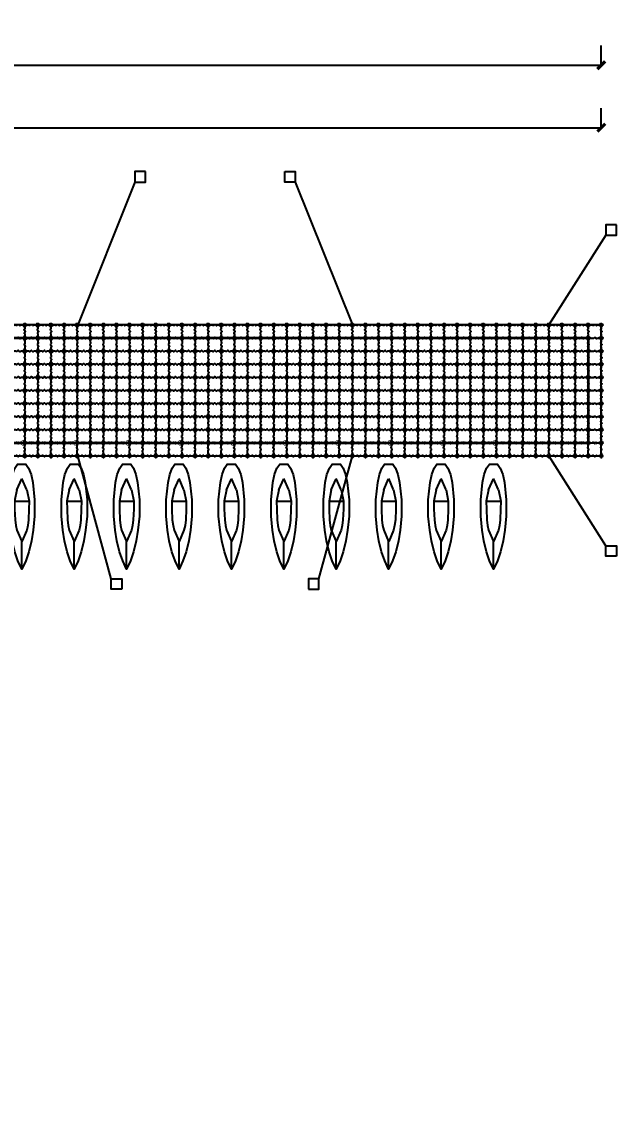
# Model space of a CAD drawing. Extents: x -2575501 to 16617496, y -2334620 to 1078419.
# Drawn here: x 10423826 to 10446527, y 396537 to 437661 of the extents above; entities that cross this region are included whole.
import ezdxf

# ---------------------------------------------------------------- set-up
doc = ezdxf.new("R2010")
doc.units = 0
doc.header["$LTSCALE"] = 10
doc.header["$MEASUREMENT"] = 0
for name, color, linetype in [('W-FLOAT_BOWL浮筒', 253, 'Continuous'), ('固定锚', 5, 'Continuous'), ('平面配景', 7, 'Continuous')]:
    doc.layers.add(name, color=color, linetype=linetype)
doc.styles.add('STANDARD_T3', font='simplex.shx', dxfattribs={"width": 0.7, "bigfont": 'gbcbig.shx'})
doc.dimstyles.new('W__300', dxfattribs={"dimtxt": 1050, "dimasz": 300, "dimexe": 750, "dimexo": 900, "dimgap": 450, "dimtad": 1, "dimdec": 0, "dimzin": 0, "dimdsep": 46, "dimtxsty": 'STANDARD_T3', "dimblk": 'ARCHTICK', "dimcen": 0.09, "dimclrd": 1, "dimclre": 1, "dimclrt": 2, "dimadec": 0, "dimazin": 0, "dimtfac": 1, "dimtdec": 0, "dimtix": 1, "dimtmove": 2, "dimatfit": 3, "dimldrblk": 'ARCHTICK', "dimfxl": 1, "dimtolj": 1, "dimtzin": 0, "dimarcsym": 0})

# ---------------------------------------------------------------- blocks, each defined once
blk = doc.blocks.new('橙浮筒')
at = {"layer": 'W-FLOAT_BOWL浮筒', "color": 30}
for p, q in [((-549, 527), (-527, 549)), ((-549, 473), (-521, 445)), ((-445, 479), (-479, 445)), ((-473, 549), (-445, 521)), ((-351, 500), (-395, 500)), ((-329, 484), (-345, 497)), ((-307, 481), (-323, 481)), ((-301, 484), (-268, 513)), ((-239, 516), (-261, 516)), ((-199, 484), (-232, 513)), ((-193, 481), (-177, 481)), ((-171, 484), (-155, 497)), ((-105, 500), (-149, 500)), ((-27, 549), (-55, 521)), ((-55, 479), (-21, 445)), ((49, 473), (21, 445)), ((27, 549), (49, 527)), ((-549, 27), (-521, 55)), ((-516, 261), (-516, 239)), ((-484, 301), (-513, 268)), ((-484, 199), (-513, 232)), ((-500, 395), (-500, 351)), ((-500, 149), (-500, 105)), ((-484, 329), (-497, 345)), ((-484, 171), (-497, 155)), ((-481, 307), (-481, 323)), ((-481, 193), (-481, 177)), ((-479, 55), (-445, 21)), ((-351, 0), (-395, 0)), ((-297, -13), (-264, 16)), ((-242, 19), (-258, 19)), ((-203, -13), (-236, 16)), ((-105, 0), (-149, 0)), ((-21, 55), (-55, 21)), ((-19, 258), (-19, 242)), ((13, 297), (-16, 264)), ((13, 203), (-16, 236)), ((0, 395), (0, 351)), ((0, 149), (0, 105)), ((13, 333), (3, 345)), ((13, 167), (3, 155)), ((16, 304), (16, 326)), ((16, 196), (16, 174)), ((49, 27), (21, 55)), ((-527, -49), (-549, -27)), ((-473, -49), (-445, -21)), ((-333, -13), (-345, -3)), ((-304, -16), (-326, -16)), ((-196, -16), (-174, -16)), ((-167, -13), (-155, -3)), ((-27, -49), (-55, -21)), ((49, -27), (27, -49))]:
    blk.add_line(p, q, dxfattribs=at)
for centre, radius, start, end in [((-522, 500), 38, 135, 225), ((-524, 500), 7, 90, 270), ((-500, 522), 38, 45, 135), ((-500, 500), 25, 106.2602, 163.7398), ((-500, 500), 25, 196.2602, 253.7398), ((-570, 395), 70, 0, 45), ((-500, 524), 7, 0, 180), ((-500, 476), 7, 180, 0), ((-430, 395), 70, 135, 180), ((-500, 500), 25, 16.2602, 73.7398), ((-500, 500), 25, 286.2602, 343.7398), ((-476, 500), 7, 270, 90), ((-395, 570), 70, 225, 270), ((-395, 430), 70, 90, 135), ((-351, 490), 10, 47.7263, 90), ((-323, 491), 10, 227.7263, 270), ((-307, 491), 10, 270, 312.2737), ((-261, 506), 10, 90, 132.2737), ((-239, 506), 10, 47.7263, 90), ((-193, 491), 10, 227.7263, 270), ((-177, 491), 10, 270, 312.2737), ((-149, 490), 10, 90, 132.2737), ((-105, 570), 70, 270, 315), ((-105, 430), 70, 45, 90), ((-24, 500), 7, 90, 270), ((0, 522), 38, 45, 135), ((0, 500), 25, 106.2602, 163.7398), ((0, 500), 25, 196.2602, 253.7398), ((-70, 395), 70, 0, 45), ((0, 524), 7, 0, 180), ((0, 476), 7, 180, 0), ((70, 395), 70, 135, 180), ((0, 500), 25, 16.2602, 73.7398), ((0, 500), 25, 286.2602, 343.7398), ((24, 500), 7, 270, 90), ((22, 500), 38, 315, 45), ((-522, 0), 38, 135, 225), ((-524, 0), 7, 90, 270), ((-500, 0), 25, 106.2602, 163.7398), ((-570, 105), 70, 315, 0), ((-506, 261), 10, 137.7263, 180), ((-506, 239), 10, 180, 222.2737), ((-500, 24), 7, 0, 180), ((-490, 351), 10, 180, 222.2737), ((-490, 149), 10, 137.7263, 180), ((-430, 105), 70, 180, 225), ((-500, 0), 25, 16.2602, 73.7398), ((-491, 323), 10, 0, 42.2737), ((-491, 307), 10, 317.7263, 0), ((-491, 193), 10, 0, 42.2737), ((-491, 177), 10, 317.7263, 0), ((-476, 0), 7, 270, 90), ((-395, 70), 70, 225, 270), ((-395, -70), 70, 90, 135), ((-351, -10), 10, 47.7263, 90), ((-258, 9), 10, 90, 132.2737), ((-242, 9), 10, 47.7263, 90), ((-149, -10), 10, 90, 132.2737), ((-105, 70), 70, 270, 315), ((-105, -70), 70, 45, 90), ((-24, 0), 7, 90, 270), ((0, 0), 25, 106.2602, 163.7398), ((-70, 105), 70, 315, 0), ((-9, 258), 10, 137.7263, 180), ((-9, 242), 10, 180, 222.2737), ((0, 24), 7, 0, 180), ((10, 351), 10, 180, 222.2737), ((10, 149), 10, 137.7263, 180), ((70, 105), 70, 180, 225), ((0, 0), 25, 16.2602, 73.7398), ((6, 326), 10, 0, 42.2737), ((6, 304), 10, 317.7263, 0), ((6, 196), 10, 0, 42.2737), ((6, 174), 10, 317.7263, 0), ((24, 0), 7, 270, 90), ((22, 0), 38, 315, 45), ((-500, -22), 38, 225, 315), ((-500, 0), 25, 196.2602, 253.7398), ((-500, -24), 7, 180, 0), ((-500, 0), 25, 286.2602, 343.7398), ((-326, -6), 10, 227.7263, 270), ((-304, -6), 10, 270, 312.2737), ((-196, -6), 10, 227.7263, 270), ((-174, -6), 10, 270, 312.2737), ((0, -22), 38, 225, 315), ((0, 0), 25, 196.2602, 253.7398), ((0, -24), 7, 180, 0), ((0, 0), 25, 286.2602, 343.7398)]:
    blk.add_arc(centre, radius, start, end, dxfattribs=at)
blk = doc.blocks.new('*U27')
blk.add_blockref('橙浮筒', (250, -250))
blk = doc.blocks.new('*U28')
at = {"color": 0, "linetype": 'ByBlock', "lineweight": -2, "transparency": 16777216}
for p in [(0, 0), (0, -500), (0, -1000), (0, -1500), (0, -2000), (0, -2500), (0, -3000), (0, -3500)]:
    blk.add_blockref('*U27', p, dxfattribs=at)
blk = doc.blocks.new('*U31')
blk.add_blockref('橙浮筒', (250, -250))
blk = doc.blocks.new('*U32')
at = {"color": 0, "linetype": 'ByBlock', "lineweight": -2, "transparency": 16777216}
for p in [(0, 0), (500, 0), (1000, 0), (1500, 0), (2000, 0), (2500, 0), (3000, 0), (3500, 0), (4000, 0), (4500, 0), (5000, 0), (5500, 0), (6000, 0), (6500, 0), (7000, 0), (7500, 0), (8000, 0), (8500, 0), (9000, 0), (9500, 0), (10000, 0), (10500, 0), (11000, 0), (11500, 0), (12000, 0), (12500, 0), (13000, 0), (13500, 0), (14000, 0), (14500, 0), (15000, 0), (15500, 0), (16000, 0), (16500, 0), (17000, 0), (17500, 0), (18000, 0), (18500, 0), (19000, 0), (19500, 0), (20000, 0), (20500, 0), (21000, 0), (21500, 0), (22000, 0), (22500, 0), (23000, 0), (23500, 0), (24000, 0), (24500, 0), (25000, 0), (25500, 0), (26000, 0), (26500, 0), (27000, 0), (27500, 0), (28000, 0), (28500, 0), (29000, 0), (29500, 0), (30000, 0)]:
    blk.add_blockref('*U31', p, dxfattribs=at)
blk = doc.blocks.new('蓝浮筒')
at = {"layer": 'W-FLOAT_BOWL浮筒', "color": 5}
for p, q in [((-549, 527), (-527, 549)), ((-549, 473), (-521, 445)), ((-445, 479), (-479, 445)), ((-473, 549), (-445, 521)), ((-351, 500), (-395, 500)), ((-329, 484), (-345, 497)), ((-307, 481), (-323, 481)), ((-301, 484), (-268, 513)), ((-239, 516), (-261, 516)), ((-199, 484), (-232, 513)), ((-193, 481), (-177, 481)), ((-171, 484), (-155, 497)), ((-105, 500), (-149, 500)), ((-27, 549), (-55, 521)), ((-55, 479), (-21, 445)), ((49, 473), (21, 445)), ((27, 549), (49, 527)), ((-549, 27), (-521, 55)), ((-516, 261), (-516, 239)), ((-484, 301), (-513, 268)), ((-484, 199), (-513, 232)), ((-500, 395), (-500, 351)), ((-500, 149), (-500, 105)), ((-484, 329), (-497, 345)), ((-484, 171), (-497, 155)), ((-481, 307), (-481, 323)), ((-481, 193), (-481, 177)), ((-479, 55), (-445, 21)), ((-351, 0), (-395, 0)), ((-297, -13), (-264, 16)), ((-242, 19), (-258, 19)), ((-203, -13), (-236, 16)), ((-105, 0), (-149, 0)), ((-21, 55), (-55, 21)), ((-19, 258), (-19, 242)), ((13, 297), (-16, 264)), ((13, 203), (-16, 236)), ((0, 395), (0, 351)), ((0, 149), (0, 105)), ((13, 333), (3, 345)), ((13, 167), (3, 155)), ((16, 304), (16, 326)), ((16, 196), (16, 174)), ((49, 27), (21, 55)), ((-527, -49), (-549, -27)), ((-473, -49), (-445, -21)), ((-333, -13), (-345, -3)), ((-304, -16), (-326, -16)), ((-196, -16), (-174, -16)), ((-167, -13), (-155, -3)), ((-27, -49), (-55, -21)), ((49, -27), (27, -49))]:
    blk.add_line(p, q, dxfattribs=at)
for centre, radius, start, end in [((-522, 500), 38, 135, 225), ((-524, 500), 7, 90, 270), ((-500, 522), 38, 45, 135), ((-500, 500), 25, 106.2602, 163.7398), ((-500, 500), 25, 196.2602, 253.7398), ((-570, 395), 70, 0, 45), ((-500, 524), 7, 0, 180), ((-500, 476), 7, 180, 0), ((-430, 395), 70, 135, 180), ((-500, 500), 25, 16.2602, 73.7398), ((-500, 500), 25, 286.2602, 343.7398), ((-476, 500), 7, 270, 90), ((-395, 570), 70, 225, 270), ((-395, 430), 70, 90, 135), ((-351, 490), 10, 47.7263, 90), ((-323, 491), 10, 227.7263, 270), ((-307, 491), 10, 270, 312.2737), ((-261, 506), 10, 90, 132.2737), ((-239, 506), 10, 47.7263, 90), ((-193, 491), 10, 227.7263, 270), ((-177, 491), 10, 270, 312.2737), ((-149, 490), 10, 90, 132.2737), ((-105, 570), 70, 270, 315), ((-105, 430), 70, 45, 90), ((-24, 500), 7, 90, 270), ((0, 522), 38, 45, 135), ((0, 500), 25, 106.2602, 163.7398), ((0, 500), 25, 196.2602, 253.7398), ((-70, 395), 70, 0, 45), ((0, 524), 7, 0, 180), ((0, 476), 7, 180, 0), ((70, 395), 70, 135, 180), ((0, 500), 25, 16.2602, 73.7398), ((0, 500), 25, 286.2602, 343.7398), ((24, 500), 7, 270, 90), ((22, 500), 38, 315, 45), ((-522, 0), 38, 135, 225), ((-524, 0), 7, 90, 270), ((-500, 0), 25, 106.2602, 163.7398), ((-570, 105), 70, 315, 0), ((-506, 261), 10, 137.7263, 180), ((-506, 239), 10, 180, 222.2737), ((-500, 24), 7, 0, 180), ((-490, 351), 10, 180, 222.2737), ((-490, 149), 10, 137.7263, 180), ((-430, 105), 70, 180, 225), ((-500, 0), 25, 16.2602, 73.7398), ((-491, 323), 10, 0, 42.2737), ((-491, 307), 10, 317.7263, 0), ((-491, 193), 10, 0, 42.2737), ((-491, 177), 10, 317.7263, 0), ((-476, 0), 7, 270, 90), ((-395, 70), 70, 225, 270), ((-395, -70), 70, 90, 135), ((-351, -10), 10, 47.7263, 90), ((-258, 9), 10, 90, 132.2737), ((-242, 9), 10, 47.7263, 90), ((-149, -10), 10, 90, 132.2737), ((-105, 70), 70, 270, 315), ((-105, -70), 70, 45, 90), ((-24, 0), 7, 90, 270), ((0, 0), 25, 106.2602, 163.7398), ((-70, 105), 70, 315, 0), ((-9, 258), 10, 137.7263, 180), ((-9, 242), 10, 180, 222.2737), ((0, 24), 7, 0, 180), ((10, 351), 10, 180, 222.2737), ((10, 149), 10, 137.7263, 180), ((70, 105), 70, 180, 225), ((0, 0), 25, 16.2602, 73.7398), ((6, 326), 10, 0, 42.2737), ((6, 304), 10, 317.7263, 0), ((6, 196), 10, 0, 42.2737), ((6, 174), 10, 317.7263, 0), ((24, 0), 7, 270, 90), ((22, 0), 38, 315, 45), ((-500, -22), 38, 225, 315), ((-500, 0), 25, 196.2602, 253.7398), ((-500, -24), 7, 180, 0), ((-500, 0), 25, 286.2602, 343.7398), ((-326, -6), 10, 227.7263, 270), ((-304, -6), 10, 270, 312.2737), ((-196, -6), 10, 227.7263, 270), ((-174, -6), 10, 270, 312.2737), ((0, -22), 38, 225, 315), ((0, 0), 25, 196.2602, 253.7398), ((0, -24), 7, 180, 0), ((0, 0), 25, 286.2602, 343.7398)]:
    blk.add_arc(centre, radius, start, end, dxfattribs=at)
blk = doc.blocks.new('*U47')
blk.add_blockref('蓝浮筒', (250, -250))
blk = doc.blocks.new('*U48')
at = {"color": 0, "linetype": 'ByBlock', "lineweight": -2, "transparency": 16777216}
for p in [(81000, 3500), (81500, 3500), (82000, 3500), (82500, 3500), (83000, 3500), (83500, 3500), (84000, 3500), (84500, 3500), (85000, 3500), (85500, 3500), (86000, 3500), (86500, 3500), (87000, 3500), (87500, 3500), (88000, 3500), (88500, 3500), (89000, 3500), (89500, 3500), (90000, 3500), (90500, 3500), (91000, 3500), (91500, 3500), (92000, 3500), (92500, 3500), (93000, 3500), (93500, 3500), (94000, 3500), (94500, 3500), (95000, 3500), (95500, 3500), (96000, 3500), (96500, 3500), (97000, 3500), (97500, 3500), (98000, 3500), (98500, 3500), (99000, 3500), (99500, 3500), (100000, 3500), (100500, 3500), (101000, 3500), (101500, 3500), (102000, 3500), (102500, 3500), (81000, 3000), (81500, 3000), (82000, 3000), (82500, 3000), (83000, 3000), (83500, 3000), (84000, 3000), (84500, 3000), (85000, 3000), (85500, 3000), (86000, 3000), (86500, 3000), (87000, 3000), (87500, 3000), (88000, 3000), (88500, 3000), (89000, 3000), (89500, 3000), (90000, 3000), (90500, 3000), (91000, 3000), (91500, 3000), (92000, 3000), (92500, 3000), (93000, 3000), (93500, 3000), (94000, 3000), (94500, 3000), (95000, 3000), (95500, 3000), (96000, 3000), (96500, 3000), (97000, 3000), (97500, 3000), (98000, 3000), (98500, 3000), (99000, 3000), (99500, 3000), (100000, 3000), (100500, 3000), (101000, 3000), (101500, 3000), (102000, 3000), (102500, 3000), (81000, 2500), (81500, 2500), (82000, 2500), (82500, 2500), (83000, 2500), (83500, 2500), (84000, 2500), (84500, 2500), (85000, 2500), (85500, 2500), (86000, 2500), (86500, 2500), (87000, 2500), (87500, 2500), (88000, 2500), (88500, 2500), (89000, 2500), (89500, 2500), (90000, 2500), (90500, 2500), (91000, 2500), (91500, 2500), (92000, 2500), (92500, 2500), (93000, 2500), (93500, 2500), (94000, 2500), (94500, 2500), (95000, 2500), (95500, 2500), (96000, 2500), (96500, 2500), (97000, 2500), (97500, 2500), (98000, 2500), (98500, 2500), (99000, 2500), (99500, 2500), (100000, 2500), (100500, 2500), (101000, 2500), (101500, 2500), (102000, 2500), (102500, 2500), (81000, 2000), (81500, 2000), (82000, 2000), (82500, 2000), (83000, 2000), (83500, 2000), (84000, 2000), (84500, 2000), (85000, 2000), (85500, 2000), (86000, 2000), (86500, 2000), (87000, 2000), (87500, 2000), (88000, 2000), (88500, 2000), (89000, 2000), (89500, 2000), (90000, 2000), (90500, 2000), (91000, 2000), (91500, 2000), (92000, 2000), (92500, 2000), (93000, 2000), (93500, 2000), (94000, 2000), (94500, 2000), (95000, 2000), (95500, 2000), (96000, 2000), (96500, 2000), (97000, 2000), (97500, 2000), (98000, 2000), (98500, 2000), (99000, 2000), (99500, 2000), (100000, 2000), (100500, 2000), (101000, 2000), (101500, 2000), (102000, 2000), (102500, 2000), (81000, 1500), (81500, 1500), (82000, 1500), (82500, 1500), (83000, 1500), (83500, 1500), (84000, 1500), (84500, 1500), (85000, 1500), (85500, 1500), (86000, 1500), (86500, 1500), (87000, 1500), (87500, 1500), (88000, 1500), (88500, 1500), (89000, 1500), (89500, 1500), (90000, 1500), (90500, 1500), (91000, 1500), (91500, 1500), (92000, 1500), (92500, 1500), (93000, 1500), (93500, 1500), (94000, 1500), (94500, 1500), (95000, 1500), (95500, 1500), (96000, 1500), (96500, 1500), (97000, 1500), (97500, 1500), (98000, 1500), (98500, 1500), (99000, 1500), (99500, 1500), (100000, 1500), (100500, 1500), (101000, 1500), (101500, 1500), (102000, 1500), (102500, 1500), (81000, 1000), (81500, 1000), (82000, 1000), (82500, 1000), (83000, 1000), (83500, 1000), (84000, 1000), (84500, 1000), (85000, 1000), (85500, 1000), (86000, 1000), (86500, 1000), (87000, 1000), (87500, 1000), (88000, 1000), (88500, 1000), (89000, 1000), (89500, 1000), (90000, 1000), (90500, 1000), (91000, 1000), (91500, 1000), (92000, 1000), (92500, 1000), (93000, 1000), (93500, 1000), (94000, 1000), (94500, 1000), (95000, 1000), (95500, 1000), (96000, 1000), (96500, 1000), (97000, 1000), (97500, 1000), (98000, 1000), (98500, 1000), (99000, 1000), (99500, 1000), (100000, 1000), (100500, 1000), (101000, 1000), (101500, 1000), (102000, 1000), (102500, 1000), (81000, 500), (81500, 500), (82000, 500), (82500, 500), (83000, 500), (83500, 500), (84000, 500), (84500, 500), (85000, 500), (85500, 500), (86000, 500), (86500, 500), (87000, 500), (87500, 500), (88000, 500), (88500, 500), (89000, 500), (89500, 500), (90000, 500), (90500, 500), (91000, 500), (91500, 500), (92000, 500), (92500, 500), (93000, 500), (93500, 500), (94000, 500), (94500, 500), (95000, 500), (95500, 500), (96000, 500), (96500, 500), (97000, 500), (97500, 500), (98000, 500), (98500, 500), (99000, 500), (99500, 500), (100000, 500), (100500, 500), (101000, 500), (101500, 500), (102000, 500), (102500, 500), (81000, 0), (81500, 0), (82000, 0), (82500, 0), (83000, 0), (83500, 0), (84000, 0), (84500, 0), (85000, 0), (85500, 0), (86000, 0), (86500, 0), (87000, 0), (87500, 0), (88000, 0), (88500, 0), (89000, 0), (89500, 0), (90000, 0), (90500, 0), (91000, 0), (91500, 0), (92000, 0), (92500, 0), (93000, 0), (93500, 0), (94000, 0), (94500, 0), (95000, 0), (95500, 0), (96000, 0), (96500, 0), (97000, 0), (97500, 0), (98000, 0), (98500, 0), (99000, 0), (99500, 0), (100000, 0), (100500, 0), (101000, 0), (101500, 0), (102000, 0), (102500, 0)]:
    blk.add_blockref('*U47', p, dxfattribs=at)
blk = doc.blocks.new('*U55')
blk.add_blockref('橙浮筒', (250, -250))
blk = doc.blocks.new('*U56')
at = {"color": 0, "linetype": 'ByBlock', "lineweight": -2, "transparency": 16777216}
for p in [(0, 0), (500, 0), (1000, 0), (1500, 0), (2000, 0), (2500, 0), (3000, 0), (3500, 0), (4000, 0), (4500, 0), (5000, 0), (5500, 0), (6000, 0), (6500, 0), (7000, 0), (7500, 0), (8000, 0), (8500, 0), (9000, 0), (9500, 0), (10000, 0), (10500, 0), (11000, 0), (11500, 0), (12000, 0), (12500, 0), (13000, 0), (13500, 0), (14000, 0), (14500, 0), (15000, 0), (15500, 0), (16000, 0), (16500, 0), (17000, 0), (17500, 0), (18000, 0), (18500, 0), (19000, 0), (19500, 0), (20000, 0), (20500, 0), (21000, 0), (21500, 0), (22000, 0), (22500, 0), (23000, 0), (23500, 0), (24000, 0), (24500, 0), (25000, 0), (25500, 0), (26000, 0), (26500, 0), (27000, 0), (27500, 0), (28000, 0), (28500, 0), (29000, 0), (29500, 0), (30000, 0), (30500, 0), (31000, 0), (31500, 0), (32000, 0), (32500, 0), (33000, 0), (33500, 0), (34000, 0), (34500, 0), (35000, 0), (35500, 0), (36000, 0), (36500, 0), (37000, 0), (37500, 0), (38000, 0), (38500, 0), (39000, 0), (39500, 0), (40000, 0), (40500, 0), (41000, 0), (41500, 0), (42000, 0), (42500, 0), (43000, 0), (43500, 0), (44000, 0), (44500, 0), (45000, 0), (45500, 0), (46000, 0), (46500, 0), (47000, 0), (47500, 0), (48000, 0), (48500, 0), (49000, 0), (49500, 0), (50000, 0)]:
    blk.add_blockref('*U55', p, dxfattribs=at)
blk = doc.blocks.new('*U76')
at = {"color": 5, "const_width": 20, "elevation": 0}
blk.add_lwpolyline([(100, 0, 1), (-100, 0, 1)], format="xyb", close=True, dxfattribs=at)
blk = doc.blocks.new('*U77')
at = {"color": 0, "linetype": 'ByBlock', "lineweight": -2, "transparency": 16777216}
for p in [(0, 0), (2000, 0), (4000, 0), (6000, 0), (8000, 0), (10000, 0), (12000, 0), (14000, 0), (16000, 0), (18000, 0), (20000, 0), (22000, 0), (24000, 0)]:
    blk.add_blockref('*U76', p, dxfattribs=at)
blk = doc.blocks.new('渔船')
at = {"layer": '平面配景'}
for p, q in [((-810, -178), (-1241, 10)), ((-810, 200), (-1237, 11)), ((-810, 200), (-378, 287)), ((-378, 287), (-378, -265)), ((-378, 287), (-70, 283)), ((-70, 283), (332, 268)), ((332, 268), (553, 240)), ((553, 240), (727, 200)), ((727, 200), (1154, 11)), ((727, -178), (1157, 10)), ((2210, 11), (1156, 11)), ((-810, -178), (-378, -265)), ((-378, -265), (-70, -261)), ((-70, -261), (332, -245)), ((332, -245), (553, -218)), ((553, -218), (727, -178))]:
    blk.add_line(p, q, dxfattribs=at)
blk.add_lwpolyline([(190, -478), (727, -423), (1129, -360), (1555, -257), (1902, -139), (2210, 11), (1902, 161), (1555, 279), (1129, 382), (727, 445), (190, 500), (-425, 500), (-1096, 429), (-1396, 366), (-1640, 272), (-1790, 169), (-1790, -147), (-1640, -249), (-1396, -344), (-1096, -407), (-425, -478)], close=True, dxfattribs=at)
blk = doc.blocks.new('*U78')
at = {"rotation": 270}
blk.add_blockref('渔船', (-11, 210), dxfattribs=at)
blk = doc.blocks.new('*U79')
at = {"color": 0, "linetype": 'ByBlock', "lineweight": -2, "transparency": 16777216}
for p in [(0, 0), (2000, 0), (4000, 0), (6000, 0), (8000, 0), (10000, 0), (12000, 0), (14000, 0), (16000, 0), (18000, 0), (20000, 0), (22000, 0), (24000, 0)]:
    blk.add_blockref('*U78', p, dxfattribs=at)
blk = doc.blocks.new('_ArchTick')
at = {"color": 0, "linetype": 'ByBlock', "const_width": 0.4}
blk.add_lwpolyline([(-0.5, -0.5), (0.5, 0.5)], dxfattribs=at)
blk = doc.blocks.new('*D205')
at = {"color": 1, "lineweight": -2, "transparency": 16777216}
for p, q in [((10395949, 433609), (10395949, 434360)), ((10445949, 433609), (10445949, 434360)), ((10395949, 433610), (10445949, 433610))]:
    blk.add_line(p, q, dxfattribs=at)
at = {"layer": 'Defpoints', "color": 0, "transparency": 16777216}
for p in [(10445949, 433610), (10395949, 426087), (10445949, 426087)]:
    blk.add_point(p, dxfattribs=at)
at = {"color": 1, "lineweight": -2, "transparency": 16777216, "xscale": 300, "yscale": 300, "zscale": 300, "rotation": 180}
blk.add_blockref('_ArchTick', (10395949, 433610), dxfattribs=at)
at = {"color": 1, "lineweight": -2, "transparency": 16777216, "xscale": 300, "yscale": 300, "zscale": 300}
blk.add_blockref('_ArchTick', (10445949, 433610), dxfattribs=at)
at = {"color": 0, "transparency": 16777216, "insert": (10420949, 434585), "char_height": 1050, "attachment_point": 5, "style": 'STANDARD_T3'}
blk.add_mtext('\\A1;50000', dxfattribs=at)
blk = doc.blocks.new('*D206')
at = {"color": 1, "lineweight": -2, "transparency": 16777216}
for p, q in [((10341949, 435996), (10341949, 436747)), ((10445949, 435996), (10445949, 436747)), ((10341949, 435997), (10445949, 435997))]:
    blk.add_line(p, q, dxfattribs=at)
at = {"layer": 'Defpoints', "color": 0, "transparency": 16777216}
for p in [(10445949, 435997), (10341949, 426087), (10445949, 426087)]:
    blk.add_point(p, dxfattribs=at)
at = {"color": 1, "lineweight": -2, "transparency": 16777216, "xscale": 300, "yscale": 300, "zscale": 300, "rotation": 180}
blk.add_blockref('_ArchTick', (10341949, 435997), dxfattribs=at)
at = {"color": 1, "lineweight": -2, "transparency": 16777216, "xscale": 300, "yscale": 300, "zscale": 300}
blk.add_blockref('_ArchTick', (10445949, 435997), dxfattribs=at)
at = {"color": 0, "transparency": 16777216, "insert": (10393949, 436972), "char_height": 1050, "attachment_point": 5, "style": 'STANDARD_T3'}
blk.add_mtext('\\A1;104000', dxfattribs=at)

msp = doc.modelspace()

# ---------------------------------------------------------------- linework, layer by layer
at = {"color": 6, "const_width": 100}
msp.add_lwpolyline([(10392448.9, 432087.2), (10392448.9, 425587.2), (10342448.9, 425587.2), (10342448.9, 421587.2), (10372448.9, 421587.2), (10372448.9, 396587.2), (10375448.9, 396587.2), (10375448.9, 421087.2), (10375448.9, 421587.2), (10412448.9, 421587.2), (10412448.9, 396587.2), (10415448.9, 396587.2), (10415448.9, 421587.2), (10445448.9, 421587.2), (10445448.9, 425587.2), (10395447.9, 425588.5), (10395448.9, 432087.2)], dxfattribs=at)
at = {"layer": 'W-FLOAT_BOWL浮筒'}
msp.add_lwpolyline([(10341948.9, 421087.2), (10445948.9, 421087.2), (10445948.9, 426087.2), (10341948.9, 426087.2)], close=True, dxfattribs=at)
at = {"layer": '固定锚'}
for points in [[(10428550.4, 431939.3), (10428150.4, 431939.3), (10428150.4, 431539.3), (10428550.4, 431539.3)], [(10433870.7, 431939.3), (10434270.7, 431939.3), (10434270.7, 431539.3), (10433870.7, 431539.3)], [(10446527.2, 429910.5), (10446127.2, 429910.5), (10446127.2, 429510.5), (10446527.2, 429510.5)], [(10446527.2, 417263.8), (10446127.2, 417263.8), (10446127.2, 417663.8), (10446527.2, 417663.8)], [(10427650.3, 416004.5), (10427250.3, 416004.5), (10427250.3, 416404.5), (10427650.3, 416404.5)], [(10434770.8, 416004.5), (10435170.8, 416004.5), (10435170.8, 416404.5), (10434770.8, 416404.5)]]:
    msp.add_lwpolyline(points, close=True, dxfattribs=at)
for points in [[(10428150.4, 431539.3), (10425972.2, 426087.2)], [(10434270.7, 431539.3), (10436448.9, 426087.2)], [(10446127.2, 429510.5), (10443948.9, 426087.2)], [(10427250.3, 416404.5), (10425972.2, 421087.2)], [(10435170.8, 416404.5), (10436448.9, 421087.2)], [(10446127.2, 417663.8), (10443948.9, 421087.2)]]:
    msp.add_lwpolyline(points, dxfattribs=at)

# ---------------------------------------------------------------- block references
at = {"xscale": -1}
for name, p in [('*U56', (10445698.9, 425837.2)), ('*U28', (10445698.9, 425337.2)), ('*U77', (10441903.1, 421587.2, 0)), ('*U79', (10441834.9, 418772.6))]:
    msp.add_blockref(name, p, dxfattribs=at)
msp.add_blockref('*U48', (10342698.9, 421837.2))
at = {"rotation": 180}
msp.add_blockref('*U32', (10445698.9, 421337.2), dxfattribs=at)

# ---------------------------------------------------------------- dimensions: what is measured, and where the dimension line sits
for base, p1, picture, middle in [((10445948.9, 435997.2), (10341948.9, 426087.2), '*D206', (10393948.9, 436972.2)), ((10445948.9, 433609.7), (10395948.9, 426087.2), '*D205', (10420948.9, 434584.7))]:
    dim = msp.add_linear_dim(base=base, p1=p1, p2=(10445948.9, 426087.2), dimstyle='W__300', override={"dimclrt": 0, "dimfxlon": 1})
    dim.commit()
    dim.dimension.update_dxf_attribs({"geometry": picture, "text_midpoint": middle})

doc.saveas('drawing.dxf')
